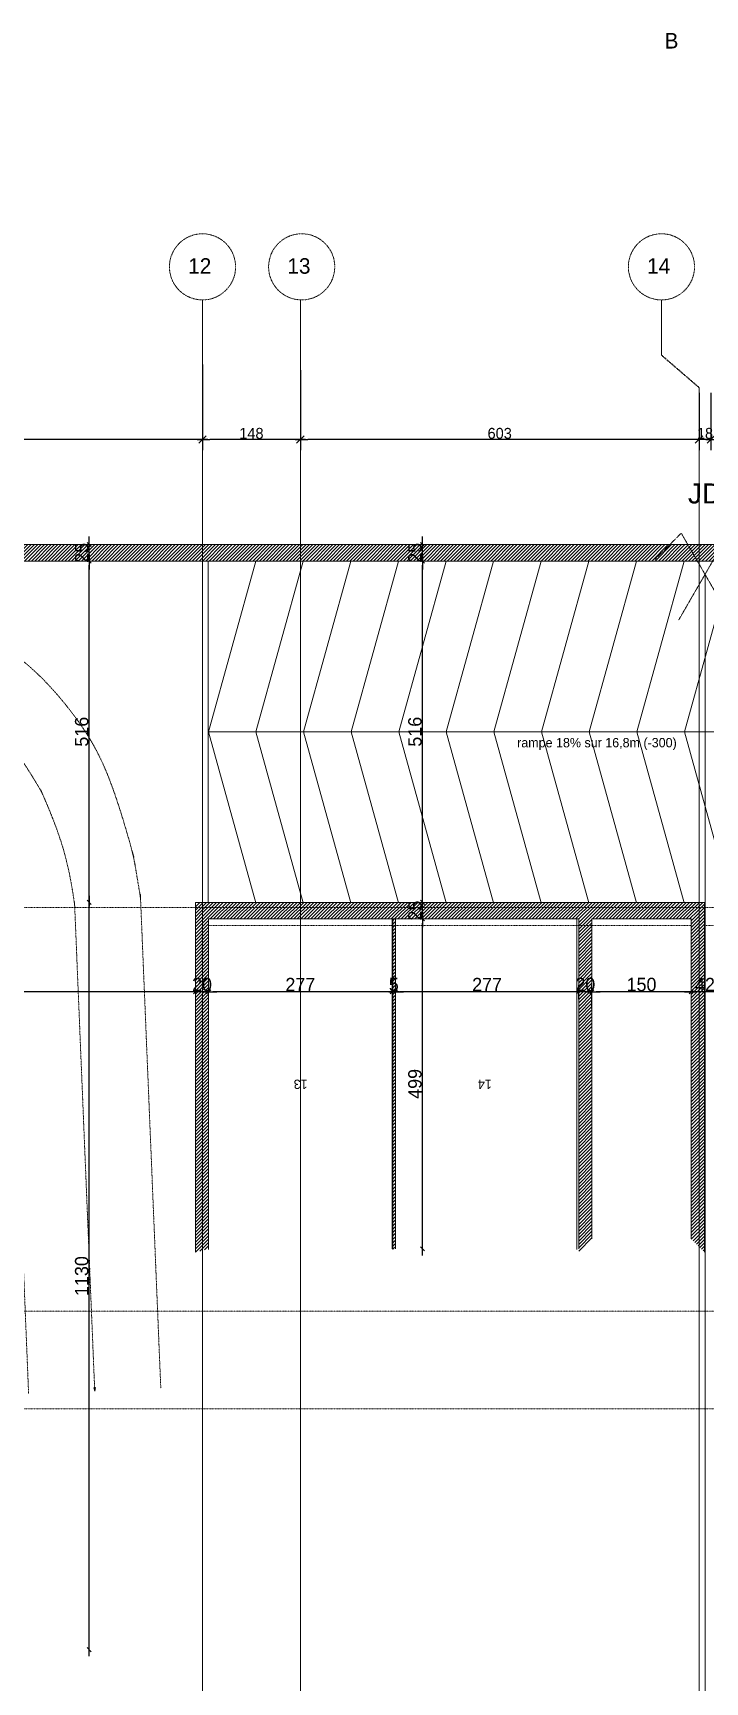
# Model space of a CAD drawing. Header units: millimetres. Extents: x -26249 to 60250, y -21218 to 23336.
# Drawn here: x 16386 to 17403, y -14969 to -12475 of the extents above; entities that cross this region are included whole.
import ezdxf

# ---------------------------------------------------------------- set-up
doc = ezdxf.new("R2010")
doc.units = ezdxf.units.MM
for name, pattern in [('Style de ligne -1', [0.41664, 0.20828, -0.20836]), ('Style de ligne -11', [0.347222, 0.20828, -0.138942]), ('Style de ligne -6', [1.04164, 0.625, -0.20828, 0.06943, -0.13893]), ('VW-01', [0.41656, 0.20828, -0.20828])]:
    doc.linetypes.add(name, pattern=pattern)
for name, color, linetype, lineweight in [('B GÈnÈral_Hatch', 7, 'Continuous', 5), ('B Général', 7, 'Continuous', 5), ('C ANNOTATIONS-cotation', 7, 'Continuous', 5), ('C ANNOTATIONS-texte', 7, 'Continuous', 5)]:
    doc.layers.add(name, color=color, linetype=linetype, lineweight=lineweight)
doc.layers.add('C ANNOTATIONS-axes horizontaux', color=1, linetype='Style de ligne -1', lineweight=13, true_color=0xff0000)
doc.styles.add('Arial', font='arial.ttf')
doc.styles.add('Eurostile', font='')
doc.styles.get('Eurostile').set_extended_font_data('Eurostile')
doc.dimstyles.new('100é', dxfattribs={"dimtxt": 20.229601, "dimasz": 6.232178, "dimexe": 10, "dimexo": 25, "dimgap": 1, "dimtad": 1, "dimdec": 1, "dimtxsty": 'Arial', "dimblk": 'VW_SLASH', "dimblk1": 'VW_SLASH', "dimblk2": 'VW_SLASH', "dimcen": 0, "dimdle": 10, "dimazin": 0, "dimtfac": 1, "dimtdec": 1, "dimtix": 1, "dimtmove": 0, "dimatfit": 0, "dimldrblk": 'VW_FILLEDARROW', "dimfxl": 25, "dimfxlon": 1, "dimfrac": 2, "dimtolj": 1, "dimarcsym": 0})
doc.dimstyles.new('Arch', dxfattribs={"dimtxt": 20.229601, "dimasz": 11.224121, "dimexe": 15.875, "dimexo": 7.9375, "dimgap": 7.9375, "dimtad": 1, "dimdec": 1, "dimtxsty": 'Arial', "dimblk": 'VW_SLASH-1', "dimblk1": 'VW_SLASH-1', "dimblk2": 'VW_SLASH-1', "dimcen": 0, "dimdle": 7.9375, "dimazin": 0, "dimtfac": 1, "dimtdec": 1, "dimtix": 1, "dimtmove": 0, "dimatfit": 0, "dimldrblk": 'VW_FILLEDARROW-1', "dimfxl": 1, "dimfrac": 2, "dimtolj": 1, "dimarcsym": 0})
pattern_1 = [(45, (7591.0607, -18699.019), (2.4253472, -2.6458333), [])]

# ---------------------------------------------------------------- blocks, each defined once
blk = doc.blocks.new('Parking Spaces (2D)')
at = {"layer": 'B Général', "color": 7, "linetype": 'Continuous', "lineweight": 5}
for p, q in [((0, 0), (0, 500)), ((278.5, 0), (278.5, 500)), ((557, 0), (557, 500)), ((0, 0), (557, 0))]:
    blk.add_line(p, q, dxfattribs=at)
at = {"layer": 'B Général', "color": 7, "extrusion": (0, 0, -1), "char_height": 14.118, "attachment_point": 5, "text_direction": (-1, 0, 0), "line_spacing_factor": 0.894142, "style": 'Eurostile'}
for s, insert in [('13', (139.25, 250)), ('14', (417.75, 250))]:
    blk.add_mtext(s, dxfattribs=dict(at, insert=insert))
blk = doc.blocks.new('Groupe-18-1')
at = {"layer": 'B Général', "color": 7, "linetype": 'Continuous', "lineweight": 5}
for p, q in [((9060.2, 4909.4), (9060.2, 5424.9)), ((10730.5, 4909.4), (10750.3, 5426.3))]:
    blk.add_line(p, q, dxfattribs=at)
at = {"layer": 'B Général', "color": 7, "linetype": 'Continuous', "lineweight": 5, "flags": 128}
for points in [[(9132, 5425.4), (9060.3, 5167.2), (9132, 4908.9)], [(9203.8, 5425.4), (9132.2, 5167.2), (9203.8, 4908.9)], [(9275.8, 5425.4), (9204.2, 5167.2), (9275.8, 4908.9)], [(9347.8, 5425.4), (9276.2, 5167.2), (9347.8, 4908.9)], [(9419.8, 5425.4), (9348.2, 5167.2), (9419.8, 4908.9)], [(9491.8, 5425.4), (9420.2, 5167.2), (9491.8, 4908.9)], [(9563.8, 5425.4), (9492.2, 5167.2), (9563.8, 4908.9)], [(9635.8, 5425.4), (9564.2, 5167.2), (9635.8, 4908.9)], [(9707.8, 5425.4), (9636.2, 5167.2), (9707.8, 4908.9)], [(9779.8, 5425.4), (9708.2, 5167.2), (9779.8, 4908.9)], [(9851.8, 5425.4), (9780.2, 5167.2), (9851.8, 4908.9)], [(9923.8, 5425.4), (9852.2, 5167.2), (9923.8, 4908.9)], [(9995.8, 5425.4), (9924.2, 5167.2), (9995.8, 4908.9)], [(10067.8, 5425.4), (9996.2, 5167.2), (10067.8, 4908.9)], [(10139.8, 5425.4), (10068.2, 5167.2), (10139.8, 4908.9)], [(10211.8, 5425.4), (10140.2, 5167.2), (10211.8, 4908.9)], [(10283.8, 5425.4), (10212.1, 5167.2), (10283.8, 4908.9)], [(10355.8, 5425.4), (10284.1, 5167.2), (10355.8, 4908.9)], [(10427.8, 5425.4), (10356.1, 5167.2), (10427.8, 4908.9)], [(10499.8, 5425.4), (10428.1, 5167.2), (10499.8, 4908.9)], [(10571.8, 5425.4), (10500.1, 5167.2), (10571.8, 4908.9)], [(10643.8, 5425.4), (10572.1, 5167.2), (10643.8, 4908.9)], [(10715.8, 5425.4), (10644.1, 5167.2), (10715.8, 4908.9)]]:
    blk.add_lwpolyline(points, dxfattribs=at)
blk = doc.blocks.new('Groupe-27-1')
at = {"layer": 'B GÈnÈral_Hatch', "linetype": 'Continuous', "lineweight": 0}
blk.add_hatch(color=7, dxfattribs=at).paths.add_polyline_path([(8889.6, 4175.6), (8888.5, 4170.5), (8886.9, 4175.5)])
at = {"layer": 'B Général', "color": 7, "lineweight": 5, "flags": 128}
blk.add_lwpolyline([(8889.6, 4175.6), (8888.5, 4170.5), (8886.9, 4175.5)], close=True, dxfattribs=at)
at = {"layer": 'B Général', "color": 7, "linetype": 'VW-01', "lineweight": 5}
for points, knots in [([(8274.7, 5386.3), (8356.5, 5389.9), (8438.4, 5393.4), (8444.5, 5393), (8450.7, 5392.5), (8894.8, 5356.7), (8956.4, 4924.5), (8957.1, 4919.5), (8957.8, 4914.6), (8973.1, 4544.6), (8988.4, 4174.6)], [0, 0, 0, 1, 1, 2, 2, 3, 3, 4, 4, 5, 5, 5]), ([(8279, 5286.4), (8357.8, 5289.9), (8436.5, 5293.3), (8439.6, 5293), (8442.7, 5292.8), (8807.1, 5263.4), (8857.4, 4910.4), (8857.7, 4907.9), (8858.1, 4905.4), (8873.3, 4538), (8888.5, 4170.5)], [0, 0, 0, 1, 1, 2, 2, 3, 3, 4, 4, 5, 5, 5]), ([(8283.3, 5186.5), (8359, 5189.8), (8434.7, 5193.1), (8719.4, 5170.2), (8758.4, 4896.3), (8773.5, 4531.3), (8788.5, 4166.4)], [0, 0, 0, 1, 1, 2, 2, 3, 3, 3])]:
    blk.add_open_spline(points, degree=2, knots=knots, dxfattribs=at)
blk = doc.blocks.new('VW_SLASH')
at = {"color": 0, "linetype": 'ByBlock', "lineweight": -2}
blk.add_line((1.6, 0), (-1, 0), dxfattribs=at)
at = {"color": 0, "linetype": 'Continuous', "lineweight": 20, "flags": 128}
blk.add_lwpolyline([(0.5, 0.5), (-0.5, -0.5)], dxfattribs=at)
blk = doc.blocks.new('*D838')
at = {"layer": 'C ANNOTATIONS-cotation', "color": 0, "linetype": 'Continuous', "lineweight": -2, "transparency": 16777216}
for p, q in [((16471.1, -13242.4), (16471.1, -13236.2)), ((16471.1, -13273.6), (16471.1, -13248.6)), ((16471.1, -13279.9), (16471.1, -13286.1))]:
    blk.add_line(p, q, dxfattribs=at)
at = {"layer": 'Defpoints', "color": 0, "linetype": 'Continuous', "transparency": 16777216}
for p in [(16471.1, -13248.6), (16569.1, -13248.6), (16569.1, -13273.6)]:
    blk.add_point(p, dxfattribs=at)
at = {"layer": 'C ANNOTATIONS-cotation', "color": 0, "linetype": 'Continuous', "lineweight": -2, "transparency": 16777216, "xscale": 6.232177734375, "yscale": 6.232177734375, "zscale": 6.232177734375}
for p, rotation in [((16471.1, -13248.6), 270), ((16471.1, -13273.6), 90)]:
    blk.add_blockref('VW_SLASH', p, dxfattribs=dict(at, rotation=rotation))
at = {"layer": 'C ANNOTATIONS-cotation', "color": 0, "linetype": 'Continuous', "lineweight": 5, "transparency": 16777216, "insert": (16459.9, -13261.1), "char_height": 20.23, "attachment_point": 5, "rotation": 90, "style": 'Eurostile'}
blk.add_mtext('\\A1;25', dxfattribs=at)
blk = doc.blocks.new('VW_FILLEDARROW')
at = {"linetype": 'Continuous', "lineweight": 0}
blk.add_hatch(color=0, dxfattribs=at).paths.add_polyline_path([(-1.6, 0.43), (0, 0), (-1.6, -0.43)])
at = {"color": 0, "linetype": 'Continuous', "lineweight": 5, "flags": 128}
blk.add_lwpolyline([(-1.6, 0.43), (0, 0), (-1.6, -0.43)], close=True, dxfattribs=at)
blk = doc.blocks.new('*D839')
at = {"layer": 'C ANNOTATIONS-cotation', "color": 0, "linetype": 'Continuous', "lineweight": -2, "transparency": 16777216}
blk.add_line((16471.1, -13783.4), (16471.1, -13279.9), dxfattribs=at)
at = {"layer": 'Defpoints', "color": 0, "linetype": 'Continuous', "transparency": 16777216}
for p in [(16471.1, -13273.6), (16569.1, -13273.6), (16631.8, -13789.6)]:
    blk.add_point(p, dxfattribs=at)
at = {"layer": 'C ANNOTATIONS-cotation', "color": 0, "linetype": 'Continuous', "lineweight": -2, "transparency": 16777216, "xscale": 6.232177734375, "yscale": 6.232177734375, "zscale": 6.232177734375}
for p, rotation in [((16471.1, -13273.6), 90), ((16471.1, -13789.6), 270)]:
    blk.add_blockref('VW_SLASH', p, dxfattribs=dict(at, rotation=rotation))
at = {"layer": 'C ANNOTATIONS-cotation', "color": 0, "linetype": 'Continuous', "lineweight": 5, "transparency": 16777216, "insert": (16459.9, -13531.6), "char_height": 20.23, "attachment_point": 5, "rotation": 90, "style": 'Eurostile'}
blk.add_mtext('\\A1;516', dxfattribs=at)
blk = doc.blocks.new('*D840')
at = {"layer": 'C ANNOTATIONS-cotation', "color": 0, "linetype": 'Continuous', "lineweight": -2, "transparency": 16777216}
blk.add_line((16471.1, -14913.5), (16471.1, -13795.9), dxfattribs=at)
at = {"layer": 'Defpoints', "color": 0, "linetype": 'Continuous', "transparency": 16777216}
for p in [(16471.1, -13789.6), (16631.8, -13789.6), (16572.6, -14919.7)]:
    blk.add_point(p, dxfattribs=at)
at = {"layer": 'C ANNOTATIONS-cotation', "color": 0, "linetype": 'Continuous', "lineweight": -2, "transparency": 16777216, "xscale": 6.232177734375, "yscale": 6.232177734375, "zscale": 6.232177734375}
for p, rotation in [((16471.1, -13789.6), 90), ((16471.1, -14919.7), 270)]:
    blk.add_blockref('VW_SLASH', p, dxfattribs=dict(at, rotation=rotation))
at = {"layer": 'C ANNOTATIONS-cotation', "color": 0, "linetype": 'Continuous', "lineweight": 5, "transparency": 16777216, "insert": (16459.9, -14354.7), "char_height": 20.23, "attachment_point": 5, "rotation": 90, "style": 'Eurostile'}
blk.add_mtext('\\A1;1130', dxfattribs=at)
blk = doc.blocks.new('*D849')
at = {"layer": 'C ANNOTATIONS-cotation', "color": 0, "linetype": 'Continuous', "lineweight": -2, "transparency": 16777216}
for p, q in [((16975.1, -13242.4), (16975.1, -13236.2)), ((16975.1, -13273.6), (16975.1, -13248.6)), ((16975.1, -13279.9), (16975.1, -13286.1))]:
    blk.add_line(p, q, dxfattribs=at)
at = {"layer": 'Defpoints', "color": 0, "linetype": 'Continuous', "transparency": 16777216}
for p in [(16975.1, -13248.6), (17126.1, -13248.6), (17126.1, -13273.6)]:
    blk.add_point(p, dxfattribs=at)
at = {"layer": 'C ANNOTATIONS-cotation', "color": 0, "linetype": 'Continuous', "lineweight": -2, "transparency": 16777216, "xscale": 6.232177734375, "yscale": 6.232177734375, "zscale": 6.232177734375}
for p, rotation in [((16975.1, -13248.6), 270), ((16975.1, -13273.6), 90)]:
    blk.add_blockref('VW_SLASH', p, dxfattribs=dict(at, rotation=rotation))
at = {"layer": 'C ANNOTATIONS-cotation', "color": 0, "linetype": 'Continuous', "lineweight": 5, "transparency": 16777216, "insert": (16963.9, -13261.1), "char_height": 20.23, "attachment_point": 5, "rotation": 90, "style": 'Eurostile'}
blk.add_mtext('\\A1;25', dxfattribs=at)
blk = doc.blocks.new('*D850')
at = {"layer": 'C ANNOTATIONS-cotation', "color": 0, "linetype": 'Continuous', "lineweight": -2, "transparency": 16777216}
blk.add_line((16975.1, -13783.4), (16975.1, -13279.9), dxfattribs=at)
at = {"layer": 'Defpoints', "color": 0, "linetype": 'Continuous', "transparency": 16777216}
for p in [(16975.1, -13273.6), (17126.1, -13273.6), (17054.2, -13789.6)]:
    blk.add_point(p, dxfattribs=at)
at = {"layer": 'C ANNOTATIONS-cotation', "color": 0, "linetype": 'Continuous', "lineweight": -2, "transparency": 16777216, "xscale": 6.232177734375, "yscale": 6.232177734375, "zscale": 6.232177734375}
for p, rotation in [((16975.1, -13273.6), 90), ((16975.1, -13789.6), 270)]:
    blk.add_blockref('VW_SLASH', p, dxfattribs=dict(at, rotation=rotation))
at = {"layer": 'C ANNOTATIONS-cotation', "color": 0, "linetype": 'Continuous', "lineweight": 5, "transparency": 16777216, "insert": (16963.9, -13531.6), "char_height": 20.23, "attachment_point": 5, "rotation": 90, "style": 'Eurostile'}
blk.add_mtext('\\A1;516', dxfattribs=at)
blk = doc.blocks.new('*D851')
at = {"layer": 'C ANNOTATIONS-cotation', "color": 0, "linetype": 'Continuous', "lineweight": -2, "transparency": 16777216}
for p, q in [((16975.1, -13783.4), (16975.1, -13777.2)), ((16975.1, -13814.6), (16975.1, -13789.6)), ((16975.1, -13820.9), (16975.1, -13827.1))]:
    blk.add_line(p, q, dxfattribs=at)
at = {"layer": 'Defpoints', "color": 0, "linetype": 'Continuous', "transparency": 16777216}
for p in [(16975.1, -13789.6), (17054.2, -13789.6), (17045.5, -13814.6)]:
    blk.add_point(p, dxfattribs=at)
at = {"layer": 'C ANNOTATIONS-cotation', "color": 0, "linetype": 'Continuous', "lineweight": -2, "transparency": 16777216, "xscale": 6.232177734375, "yscale": 6.232177734375, "zscale": 6.232177734375}
for p, rotation in [((16975.1, -13789.6), 270), ((16975.1, -13814.6), 90)]:
    blk.add_blockref('VW_SLASH', p, dxfattribs=dict(at, rotation=rotation))
at = {"layer": 'C ANNOTATIONS-cotation', "color": 0, "linetype": 'Continuous', "lineweight": 5, "transparency": 16777216, "insert": (16963.9, -13802.1), "char_height": 20.23, "attachment_point": 5, "rotation": 90, "style": 'Eurostile'}
blk.add_mtext('\\A1;25', dxfattribs=at)
blk = doc.blocks.new('*D852')
at = {"layer": 'C ANNOTATIONS-cotation', "color": 0, "linetype": 'Continuous', "lineweight": -2, "transparency": 16777216}
blk.add_line((16975.1, -14307.4), (16975.1, -13820.9), dxfattribs=at)
at = {"layer": 'Defpoints', "color": 0, "linetype": 'Continuous', "transparency": 16777216}
for p in [(16975.1, -13814.6), (17045.5, -13814.6), (17036.6, -14313.6)]:
    blk.add_point(p, dxfattribs=at)
at = {"layer": 'C ANNOTATIONS-cotation', "color": 0, "linetype": 'Continuous', "lineweight": -2, "transparency": 16777216, "xscale": 6.232177734375, "yscale": 6.232177734375, "zscale": 6.232177734375}
for p, rotation in [((16975.1, -13814.6), 90), ((16975.1, -14313.6), 270)]:
    blk.add_blockref('VW_SLASH', p, dxfattribs=dict(at, rotation=rotation))
at = {"layer": 'C ANNOTATIONS-cotation', "color": 0, "linetype": 'Continuous', "lineweight": 5, "transparency": 16777216, "insert": (16963.9, -14064.1), "char_height": 20.23, "attachment_point": 5, "rotation": 90, "style": 'Eurostile'}
blk.add_mtext('\\A1;499', dxfattribs=at)
blk = doc.blocks.new('*D869')
at = {"layer": 'C ANNOTATIONS-cotation', "color": 0, "linetype": 'Continuous', "lineweight": -2, "transparency": 16777216}
blk.add_line((16625.5, -13925), (16043.8, -13925), dxfattribs=at)
at = {"layer": 'Defpoints', "color": 0, "linetype": 'Continuous', "transparency": 16777216}
for p in [(16037.5, -13843), (16631.8, -13843), (16037.5, -13925)]:
    blk.add_point(p, dxfattribs=at)
at = {"layer": 'C ANNOTATIONS-cotation', "color": 0, "linetype": 'Continuous', "lineweight": -2, "transparency": 16777216, "xscale": 6.232177734375, "yscale": 6.232177734375, "zscale": 6.232177734375, "rotation": 180}
blk.add_blockref('VW_SLASH', (16037.5, -13925), dxfattribs=at)
at = {"layer": 'C ANNOTATIONS-cotation', "color": 0, "linetype": 'Continuous', "lineweight": -2, "transparency": 16777216, "xscale": 6.232177734375, "yscale": 6.232177734375, "zscale": 6.232177734375}
blk.add_blockref('VW_SLASH', (16631.8, -13925), dxfattribs=at)
at = {"layer": 'C ANNOTATIONS-cotation', "color": 0, "linetype": 'Continuous', "lineweight": 5, "transparency": 16777216, "insert": (16334.6, -13913.9), "char_height": 20.23, "attachment_point": 5, "style": 'Eurostile'}
blk.add_mtext('\\A1;594', dxfattribs=at)
blk = doc.blocks.new('*D870')
at = {"layer": 'C ANNOTATIONS-cotation', "color": 0, "linetype": 'Continuous', "lineweight": -2, "transparency": 16777216}
for p, q in [((16625.5, -13925), (16619.3, -13925)), ((16651.8, -13925), (16631.8, -13925)), ((16658, -13925), (16664.2, -13925))]:
    blk.add_line(p, q, dxfattribs=at)
at = {"layer": 'Defpoints', "color": 0, "linetype": 'Continuous', "transparency": 16777216}
for p in [(16631.8, -13843), (16651.8, -13843), (16631.8, -13925)]:
    blk.add_point(p, dxfattribs=at)
at = {"layer": 'C ANNOTATIONS-cotation', "color": 0, "linetype": 'Continuous', "lineweight": -2, "transparency": 16777216, "xscale": 6.232177734375, "yscale": 6.232177734375, "zscale": 6.232177734375}
blk.add_blockref('VW_SLASH', (16631.8, -13925), dxfattribs=at)
at = {"layer": 'C ANNOTATIONS-cotation', "color": 0, "linetype": 'Continuous', "lineweight": -2, "transparency": 16777216, "xscale": 6.232177734375, "yscale": 6.232177734375, "zscale": 6.232177734375, "rotation": 180}
blk.add_blockref('VW_SLASH', (16651.8, -13925), dxfattribs=at)
at = {"layer": 'C ANNOTATIONS-cotation', "color": 0, "linetype": 'Continuous', "lineweight": 5, "transparency": 16777216, "insert": (16641.8, -13913.9), "char_height": 20.23, "attachment_point": 5, "style": 'Eurostile'}
blk.add_mtext('\\A1;20', dxfattribs=at)
blk = doc.blocks.new('*D871')
at = {"layer": 'C ANNOTATIONS-cotation', "color": 0, "linetype": 'Continuous', "lineweight": -2, "transparency": 16777216}
blk.add_line((16923, -13925), (16658, -13925), dxfattribs=at)
at = {"layer": 'Defpoints', "color": 0, "linetype": 'Continuous', "transparency": 16777216}
for p in [(16929.3, -13821.9), (16651.8, -13843), (16651.8, -13925)]:
    blk.add_point(p, dxfattribs=at)
at = {"layer": 'C ANNOTATIONS-cotation', "color": 0, "linetype": 'Continuous', "lineweight": -2, "transparency": 16777216, "xscale": 6.232177734375, "yscale": 6.232177734375, "zscale": 6.232177734375, "rotation": 180}
blk.add_blockref('VW_SLASH', (16651.8, -13925), dxfattribs=at)
at = {"layer": 'C ANNOTATIONS-cotation', "color": 0, "linetype": 'Continuous', "lineweight": -2, "transparency": 16777216, "xscale": 6.232177734375, "yscale": 6.232177734375, "zscale": 6.232177734375}
blk.add_blockref('VW_SLASH', (16929.3, -13925), dxfattribs=at)
at = {"layer": 'C ANNOTATIONS-cotation', "color": 0, "linetype": 'Continuous', "lineweight": 5, "transparency": 16777216, "insert": (16790.5, -13913.9), "char_height": 20.23, "attachment_point": 5, "style": 'Eurostile'}
blk.add_mtext('\\A1;277', dxfattribs=at)
blk = doc.blocks.new('*D872')
at = {"layer": 'C ANNOTATIONS-cotation', "color": 0, "linetype": 'Continuous', "lineweight": -2, "transparency": 16777216}
for p, q in [((16923, -13925), (16916.8, -13925)), ((16934.3, -13925), (16929.3, -13925)), ((16940.5, -13925), (16946.7, -13925))]:
    blk.add_line(p, q, dxfattribs=at)
at = {"layer": 'Defpoints', "color": 0, "linetype": 'Continuous', "transparency": 16777216}
for p in [(16929.3, -13821.9), (16934.3, -13819.6), (16929.3, -13925)]:
    blk.add_point(p, dxfattribs=at)
at = {"layer": 'C ANNOTATIONS-cotation', "color": 0, "linetype": 'Continuous', "lineweight": -2, "transparency": 16777216, "xscale": 6.232177734375, "yscale": 6.232177734375, "zscale": 6.232177734375}
blk.add_blockref('VW_SLASH', (16929.3, -13925), dxfattribs=at)
at = {"layer": 'C ANNOTATIONS-cotation', "color": 0, "linetype": 'Continuous', "lineweight": -2, "transparency": 16777216, "xscale": 6.232177734375, "yscale": 6.232177734375, "zscale": 6.232177734375, "rotation": 180}
blk.add_blockref('VW_SLASH', (16934.3, -13925), dxfattribs=at)
at = {"layer": 'C ANNOTATIONS-cotation', "color": 0, "linetype": 'Continuous', "lineweight": 5, "transparency": 16777216, "insert": (16931.8, -13913.9), "char_height": 20.23, "attachment_point": 5, "style": 'Eurostile'}
blk.add_mtext('\\A1;5', dxfattribs=at)
blk = doc.blocks.new('*D873')
at = {"layer": 'C ANNOTATIONS-cotation', "color": 0, "linetype": 'Continuous', "lineweight": -2, "transparency": 16777216}
for p, q in [((17205.3, -13925), (16940.5, -13925)), ((17211.5, -13936), (17211.5, -13915))]:
    blk.add_line(p, q, dxfattribs=at)
at = {"layer": 'Defpoints', "color": 0, "linetype": 'Continuous', "transparency": 16777216}
for p in [(16934.3, -13819.6), (16934.3, -13925), (17211.5, -13961)]:
    blk.add_point(p, dxfattribs=at)
at = {"layer": 'C ANNOTATIONS-cotation', "color": 0, "linetype": 'Continuous', "lineweight": -2, "transparency": 16777216, "xscale": 6.232177734375, "yscale": 6.232177734375, "zscale": 6.232177734375, "rotation": 180}
blk.add_blockref('VW_SLASH', (16934.3, -13925), dxfattribs=at)
at = {"layer": 'C ANNOTATIONS-cotation', "color": 0, "linetype": 'Continuous', "lineweight": -2, "transparency": 16777216, "xscale": 6.232177734375, "yscale": 6.232177734375, "zscale": 6.232177734375}
blk.add_blockref('VW_SLASH', (17211.5, -13925), dxfattribs=at)
at = {"layer": 'C ANNOTATIONS-cotation', "color": 0, "linetype": 'Continuous', "lineweight": 5, "transparency": 16777216, "insert": (17072.9, -13913.9), "char_height": 20.23, "attachment_point": 5, "style": 'Eurostile'}
blk.add_mtext('\\A1;277', dxfattribs=at)
blk = doc.blocks.new('*D874')
at = {"layer": 'C ANNOTATIONS-cotation', "color": 0, "linetype": 'Continuous', "lineweight": -2, "transparency": 16777216}
for p, q in [((17205.3, -13925), (17199.1, -13925)), ((17211.5, -13936), (17211.5, -13915)), ((17231.5, -13925), (17211.5, -13925)), ((17231.5, -13950), (17231.5, -13915)), ((17237.8, -13925), (17244, -13925))]:
    blk.add_line(p, q, dxfattribs=at)
at = {"layer": 'Defpoints', "color": 0, "linetype": 'Continuous', "transparency": 16777216}
for p in [(17211.5, -13925), (17211.5, -13961), (17231.5, -14004)]:
    blk.add_point(p, dxfattribs=at)
at = {"layer": 'C ANNOTATIONS-cotation', "color": 0, "linetype": 'Continuous', "lineweight": -2, "transparency": 16777216, "xscale": 6.232177734375, "yscale": 6.232177734375, "zscale": 6.232177734375}
blk.add_blockref('VW_SLASH', (17211.5, -13925), dxfattribs=at)
at = {"layer": 'C ANNOTATIONS-cotation', "color": 0, "linetype": 'Continuous', "lineweight": -2, "transparency": 16777216, "xscale": 6.232177734375, "yscale": 6.232177734375, "zscale": 6.232177734375, "rotation": 180}
blk.add_blockref('VW_SLASH', (17231.5, -13925), dxfattribs=at)
at = {"layer": 'C ANNOTATIONS-cotation', "color": 0, "linetype": 'Continuous', "lineweight": 5, "transparency": 16777216, "insert": (17221.5, -13913.9), "char_height": 20.23, "attachment_point": 5, "style": 'Eurostile'}
blk.add_mtext('\\A1;20', dxfattribs=at)
blk = doc.blocks.new('*D875')
at = {"layer": 'C ANNOTATIONS-cotation', "color": 0, "linetype": 'Continuous', "lineweight": -2, "transparency": 16777216}
for p, q in [((17231.5, -13950), (17231.5, -13915)), ((17375.3, -13925), (17237.8, -13925))]:
    blk.add_line(p, q, dxfattribs=at)
at = {"layer": 'Defpoints', "color": 0, "linetype": 'Continuous', "transparency": 16777216}
for p in [(17381.5, -13814.6), (17231.5, -13925), (17231.5, -14004)]:
    blk.add_point(p, dxfattribs=at)
at = {"layer": 'C ANNOTATIONS-cotation', "color": 0, "linetype": 'Continuous', "lineweight": -2, "transparency": 16777216, "xscale": 6.232177734375, "yscale": 6.232177734375, "zscale": 6.232177734375, "rotation": 180}
blk.add_blockref('VW_SLASH', (17231.5, -13925), dxfattribs=at)
at = {"layer": 'C ANNOTATIONS-cotation', "color": 0, "linetype": 'Continuous', "lineweight": -2, "transparency": 16777216, "xscale": 6.232177734375, "yscale": 6.232177734375, "zscale": 6.232177734375}
blk.add_blockref('VW_SLASH', (17381.5, -13925), dxfattribs=at)
at = {"layer": 'C ANNOTATIONS-cotation', "color": 0, "linetype": 'Continuous', "lineweight": 5, "transparency": 16777216, "insert": (17306.5, -13913.9), "char_height": 20.23, "attachment_point": 5, "style": 'Eurostile'}
blk.add_mtext('\\A1;150', dxfattribs=at)
blk = doc.blocks.new('*D876')
at = {"layer": 'C ANNOTATIONS-cotation', "color": 0, "linetype": 'Continuous', "lineweight": -2, "transparency": 16777216}
blk.add_line((17417.3, -13925), (17387.8, -13925), dxfattribs=at)
at = {"layer": 'Defpoints', "color": 0, "linetype": 'Continuous', "transparency": 16777216}
for p in [(17381.5, -13814.6), (17423.5, -13817), (17381.5, -13925)]:
    blk.add_point(p, dxfattribs=at)
at = {"layer": 'C ANNOTATIONS-cotation', "color": 0, "linetype": 'Continuous', "lineweight": -2, "transparency": 16777216, "xscale": 6.232177734375, "yscale": 6.232177734375, "zscale": 6.232177734375, "rotation": 180}
blk.add_blockref('VW_SLASH', (17381.5, -13925), dxfattribs=at)
at = {"layer": 'C ANNOTATIONS-cotation', "color": 0, "linetype": 'Continuous', "lineweight": -2, "transparency": 16777216, "xscale": 6.232177734375, "yscale": 6.232177734375, "zscale": 6.232177734375}
blk.add_blockref('VW_SLASH', (17423.5, -13925), dxfattribs=at)
at = {"layer": 'C ANNOTATIONS-cotation', "color": 0, "linetype": 'Continuous', "lineweight": 5, "transparency": 16777216, "insert": (17402.5, -13913.9), "char_height": 20.23, "attachment_point": 5, "style": 'Eurostile'}
blk.add_mtext('\\A1;42', dxfattribs=at)
blk = doc.blocks.new('Groupe-64-1')
at = {"layer": 'B Général', "color": 1, "linetype": 'Style de ligne -11', "lineweight": 5}
blk.add_line((2145.7, -1173.9), (2145.7, 946.1), dxfattribs=at)
at = {"layer": 'B Général', "color": 1, "linetype": 'Style de ligne -11', "lineweight": 5, "flags": 128}
for points in [[(2185.7, 876.8), (2109.7, 1008.4), (2069.7, 968.4)], [(2105.7, 876.8), (2181.7, 1008.4), (2221.7, 968.4)]]:
    blk.add_lwpolyline(points, dxfattribs=at)
at = {"layer": 'B Général', "color": 1, "insert": (2119.8, 1083.6), "char_height": 30.34, "attachment_point": 1, "line_spacing_factor": 0.958078, "style": 'Arial'}
blk.add_mtext('JD', dxfattribs=at)
blk = doc.blocks.new('VW_SLASH-1')
at = {"color": 0, "linetype": 'ByBlock', "lineweight": -2}
blk.add_line((0.71, 0), (-1, 0), dxfattribs=at)
at = {"color": 0, "linetype": 'Continuous', "lineweight": 20, "flags": 128}
blk.add_lwpolyline([(0.5, 0.5), (-0.5, -0.5)], dxfattribs=at)
blk = doc.blocks.new('*D892')
at = {"layer": 'C ANNOTATIONS-cotation', "color": 0, "linetype": 'Continuous', "lineweight": -2, "transparency": 16777216}
for p, q in [((16027.5, -12961.9), (16027.5, -13105.6)), ((16642.5, -12976.1), (16642.5, -13105.6)), ((16631.3, -13089.7), (16038.8, -13089.7))]:
    blk.add_line(p, q, dxfattribs=at)
at = {"layer": 'Defpoints', "color": 0, "linetype": 'Continuous', "transparency": 16777216}
for p in [(16027.5, -12954), (16642.5, -12968.1), (16027.5, -13089.7)]:
    blk.add_point(p, dxfattribs=at)
at = {"layer": 'C ANNOTATIONS-cotation', "color": 0, "linetype": 'Continuous', "lineweight": -2, "transparency": 16777216, "xscale": 11.22412109375, "yscale": 11.22412109375, "zscale": 11.22412109375, "rotation": 180}
blk.add_blockref('VW_SLASH-1', (16027.5, -13089.7), dxfattribs=at)
at = {"layer": 'C ANNOTATIONS-cotation', "color": 0, "linetype": 'Continuous', "lineweight": -2, "transparency": 16777216, "xscale": 11.22412109375, "yscale": 11.22412109375, "zscale": 11.22412109375}
blk.add_blockref('VW_SLASH-1', (16642.5, -13089.7), dxfattribs=at)
at = {"layer": 'C ANNOTATIONS-cotation', "color": 0, "linetype": 'Continuous', "lineweight": 5, "transparency": 16777216, "insert": (16335, -13080.5), "char_height": 16.45, "attachment_point": 5, "style": 'Eurostile'}
blk.add_mtext('\\A1;615', dxfattribs=at)
blk = doc.blocks.new('VW_FILLEDARROW-1')
at = {"linetype": 'Continuous', "lineweight": 0}
blk.add_hatch(color=0, dxfattribs=at).paths.add_polyline_path([(-1.41, 0.38), (0, 0), (-1.41, -0.38)])
at = {"color": 0, "linetype": 'Continuous', "lineweight": 5, "flags": 128}
blk.add_lwpolyline([(-1.41, 0.38), (0, 0), (-1.41, -0.38)], close=True, dxfattribs=at)
blk = doc.blocks.new('*D893')
at = {"layer": 'C ANNOTATIONS-cotation', "color": 0, "linetype": 'Continuous', "lineweight": -2, "transparency": 16777216}
for p, q in [((16642.5, -12976.1), (16642.5, -13105.6)), ((16790.5, -12984.8), (16790.5, -13105.6)), ((16779.3, -13089.7), (16653.8, -13089.7))]:
    blk.add_line(p, q, dxfattribs=at)
at = {"layer": 'Defpoints', "color": 0, "linetype": 'Continuous', "transparency": 16777216}
for p in [(16642.5, -12968.1), (16790.5, -12976.9), (16642.5, -13089.7)]:
    blk.add_point(p, dxfattribs=at)
at = {"layer": 'C ANNOTATIONS-cotation', "color": 0, "linetype": 'Continuous', "lineweight": -2, "transparency": 16777216, "xscale": 11.22412109375, "yscale": 11.22412109375, "zscale": 11.22412109375, "rotation": 180}
blk.add_blockref('VW_SLASH-1', (16642.5, -13089.7), dxfattribs=at)
at = {"layer": 'C ANNOTATIONS-cotation', "color": 0, "linetype": 'Continuous', "lineweight": -2, "transparency": 16777216, "xscale": 11.22412109375, "yscale": 11.22412109375, "zscale": 11.22412109375}
blk.add_blockref('VW_SLASH-1', (16790.5, -13089.7), dxfattribs=at)
at = {"layer": 'C ANNOTATIONS-cotation', "color": 0, "linetype": 'Continuous', "lineweight": 5, "transparency": 16777216, "insert": (16716.5, -13080.5), "char_height": 16.45, "attachment_point": 5, "style": 'Eurostile'}
blk.add_mtext('\\A1;148', dxfattribs=at)
blk = doc.blocks.new('*D894')
at = {"layer": 'C ANNOTATIONS-cotation', "color": 0, "linetype": 'Continuous', "lineweight": -2, "transparency": 16777216}
for p, q in [((16790.5, -12984.8), (16790.5, -13105.6)), ((17393.5, -13019.1), (17393.5, -13105.6)), ((17382.3, -13089.7), (16801.8, -13089.7))]:
    blk.add_line(p, q, dxfattribs=at)
at = {"layer": 'Defpoints', "color": 0, "linetype": 'Continuous', "transparency": 16777216}
for p in [(16790.5, -12976.9), (17393.5, -13011.1), (16790.5, -13089.7)]:
    blk.add_point(p, dxfattribs=at)
at = {"layer": 'C ANNOTATIONS-cotation', "color": 0, "linetype": 'Continuous', "lineweight": -2, "transparency": 16777216, "xscale": 11.22412109375, "yscale": 11.22412109375, "zscale": 11.22412109375, "rotation": 180}
blk.add_blockref('VW_SLASH-1', (16790.5, -13089.7), dxfattribs=at)
at = {"layer": 'C ANNOTATIONS-cotation', "color": 0, "linetype": 'Continuous', "lineweight": -2, "transparency": 16777216, "xscale": 11.22412109375, "yscale": 11.22412109375, "zscale": 11.22412109375}
blk.add_blockref('VW_SLASH-1', (17393.5, -13089.7), dxfattribs=at)
at = {"layer": 'C ANNOTATIONS-cotation', "color": 0, "linetype": 'Continuous', "lineweight": 5, "transparency": 16777216, "insert": (17092, -13080.5), "char_height": 16.45, "attachment_point": 5, "style": 'Eurostile'}
blk.add_mtext('\\A1;603', dxfattribs=at)
blk = doc.blocks.new('*D895')
at = {"layer": 'C ANNOTATIONS-cotation', "color": 0, "linetype": 'Continuous', "lineweight": -2, "transparency": 16777216}
for p, q in [((17393.5, -13019.1), (17393.5, -13105.6)), ((17411.5, -13019.1), (17411.5, -13105.6)), ((17382.3, -13089.7), (17371.1, -13089.7)), ((17411.5, -13089.7), (17393.5, -13089.7)), ((17422.8, -13089.7), (17434, -13089.7))]:
    blk.add_line(p, q, dxfattribs=at)
at = {"layer": 'Defpoints', "color": 0, "linetype": 'Continuous', "transparency": 16777216}
for p in [(17393.5, -13011.1), (17411.5, -13011.1), (17393.5, -13089.7)]:
    blk.add_point(p, dxfattribs=at)
at = {"layer": 'C ANNOTATIONS-cotation', "color": 0, "linetype": 'Continuous', "lineweight": -2, "transparency": 16777216, "xscale": 11.22412109375, "yscale": 11.22412109375, "zscale": 11.22412109375}
blk.add_blockref('VW_SLASH-1', (17393.5, -13089.7), dxfattribs=at)
at = {"layer": 'C ANNOTATIONS-cotation', "color": 0, "linetype": 'Continuous', "lineweight": -2, "transparency": 16777216, "xscale": 11.22412109375, "yscale": 11.22412109375, "zscale": 11.22412109375, "rotation": 180}
blk.add_blockref('VW_SLASH-1', (17411.5, -13089.7), dxfattribs=at)
at = {"layer": 'C ANNOTATIONS-cotation', "color": 0, "linetype": 'Continuous', "lineweight": 5, "transparency": 16777216, "insert": (17402.5, -13080.5), "char_height": 16.45, "attachment_point": 5, "style": 'Eurostile'}
blk.add_mtext('\\A1;18', dxfattribs=at)

msp = doc.modelspace()

# ---------------------------------------------------------------- hatches: boundary and pattern name
at = {"layer": 'B GÈnÈral_Hatch', "linetype": 'Continuous', "lineweight": 5}
h = msp.add_hatch(dxfattribs=at)
h.set_pattern_fill('50_BETON', style=0, pattern_type=2)
h.set_pattern_definition(pattern_1)
h.paths.add_polyline_path([(14317.546, -13248.63), (14317.546, -13273.63), (18369.061, -13273.63), (18369.061, -13248.63)])
h = msp.add_hatch(dxfattribs=at)
h.set_pattern_fill('50_BETON', style=0, pattern_type=2)
h.set_pattern_definition(pattern_1)
h.paths.add_polyline_path([(16651.755, -13814.63), (16631.755, -13789.63), (16631.755, -14318.63), (16651.755, -14313.63)])
h = msp.add_hatch(dxfattribs=at)
h.set_pattern_fill('50_BETON', style=0, pattern_type=2)
h.set_pattern_definition(pattern_1)
h.paths.add_polyline_path([(17381.545, -13814.63), (17401.545, -13789.63), (16631.755, -13789.63), (16651.755, -13814.63)])
h = msp.add_hatch(dxfattribs=at)
h.set_pattern_fill('50_BETON', style=0, pattern_type=2)
h.set_pattern_definition(pattern_1)
h.paths.add_polyline_path([(17401.545, -13789.63), (17381.545, -13814.63), (17381.545, -14298.63), (17401.545, -14318.63)])
h = msp.add_hatch(dxfattribs=at)
h.set_pattern_fill('50_BETON', style=0, pattern_type=2)
h.set_pattern_definition(pattern_1)
h.paths.add_polyline_path([(16934.255, -13814.63), (16929.255, -13814.63), (16929.255, -14313.63), (16934.255, -14313.63)])
h = msp.add_hatch(dxfattribs=at)
h.set_pattern_fill('50_BETON', style=0, pattern_type=2)
h.set_pattern_definition(pattern_1)
h.paths.add_polyline_path([(17231.545, -13814.63), (17211.545, -13814.63), (17211.545, -14318.63), (17231.545, -14298.63)])

# ---------------------------------------------------------------- linework, layer by layer
at = {"layer": 'B Général', "color": 1, "linetype": 'Style de ligne -6', "lineweight": 13, "true_color": 0xff0000}
for p, q in [((16642.545, -15413.63), (16642.545, -12878.63)), ((16790.545, -15413.63), (16790.545, -12878.63))]:
    msp.add_line(p, q, dxfattribs=at)
at = {"layer": 'B Général', "color": 7, "linetype": 'Continuous', "lineweight": 18}
for p, q in [((14317.546, -13248.63), (18369.061, -13248.63)), ((14317.546, -13273.63), (18369.061, -13273.63)), ((16631.755, -14318.63), (16631.755, -13789.63)), ((16631.755, -13789.63), (17401.545, -13789.63)), ((17401.545, -14318.63), (17401.545, -13789.63)), ((16651.755, -14313.63), (16651.755, -13814.63)), ((16651.755, -13814.63), (16929.255, -13814.63)), ((16929.255, -14313.63), (16929.255, -13814.63)), ((16934.255, -13814.63), (17211.545, -13814.63)), ((16934.255, -14313.63), (16934.255, -13814.63)), ((17211.545, -14313.63), (17211.545, -13814.63)), ((17231.545, -13814.63), (17381.545, -13814.63)), ((17231.545, -14298.63), (17231.545, -13814.63)), ((17381.545, -14298.63), (17381.545, -13814.63))]:
    msp.add_line(p, q, dxfattribs=at)
at = {"layer": 'B Général', "color": 7, "linetype": 'Continuous', "lineweight": 5}
for p, q in [((14317.546, -13248.63), (18369.061, -13248.63)), ((14317.546, -13273.63), (18369.061, -13273.63)), ((16631.755, -14318.63), (16631.755, -13789.63)), ((16631.755, -13789.63), (17401.545, -13789.63)), ((17401.545, -14318.63), (17401.545, -13789.63)), ((16651.755, -14313.63), (16651.755, -13814.63)), ((16651.755, -13814.63), (16929.255, -13814.63)), ((16929.255, -14313.63), (16929.255, -13814.63)), ((16934.255, -13814.63), (17211.545, -13814.63)), ((16934.255, -14313.63), (16934.255, -13814.63)), ((17211.545, -14313.63), (17211.545, -13814.63)), ((17231.545, -13814.63), (17381.545, -13814.63)), ((17231.545, -14298.63), (17231.545, -13814.63)), ((17381.545, -14298.63), (17381.545, -13814.63))]:
    msp.add_line(p, q, dxfattribs=at)
at = {"layer": 'B Général', "color": 140, "linetype": 'Continuous', "lineweight": 5, "true_color": 0x02abea}
msp.add_line((18331.416, -13531.63), (16651.617, -13531.63), dxfattribs=at)
at = {"layer": 'B Général', "color": 250, "linetype": 'VW-01', "lineweight": 13, "true_color": 0x444444}
for p, q in [((16651.755, -13824.63), (17381.545, -13824.63)), ((17401.545, -13824.63), (18291.545, -13824.63))]:
    msp.add_line(p, q, dxfattribs=at)
at = {"layer": 'B Général', "color": 1, "linetype": 'Style de ligne -6', "lineweight": 13, "true_color": 0xff0000, "flags": 128}
msp.add_lwpolyline([(17336.62, -12878.63), (17336.62, -12962.13), (17393.545, -13011.13), (17393.545, -15613.63)], dxfattribs=at)
at = {"layer": 'B Général', "color": 1, "linetype": 'VW-01', "lineweight": 13, "true_color": 0xff0000}
for centre in [(16642.545, -12828.63), (16792.545, -12828.63), (17336.62, -12828.63)]:
    msp.add_circle(centre, 50, dxfattribs=at)
at = {"layer": 'C ANNOTATIONS-axes horizontaux', "color": 5, "true_color": 0x0000ff}
for p, q in [((19961.873, -13797.63), (10551.873, -13797.63)), ((19961.873, -14407.63), (10551.873, -14407.63)), ((19961.873, -14555.63), (10551.873, -14555.63))]:
    msp.add_line(p, q, dxfattribs=at)

# ---------------------------------------------------------------- block references
at = {"layer": 'B Général', "color": 7}
for name, p in [('Groupe-64-1', (15256.873, -14239.7)), ('Groupe-18-1', (7591.061, -18699.019)), ('Groupe-27-1', (7591.061, -18699.019))]:
    msp.add_blockref(name, p, dxfattribs=at)
at = {"layer": 'B Général', "color": 7, "xscale": -1, "rotation": 180}
msp.add_blockref('Parking Spaces (2D)', (16651.755, -13814.63), dxfattribs=at)

# ---------------------------------------------------------------- texts
at = {"layer": 'B Général', "color": 7, "char_height": 23.4956, "attachment_point": 1, "line_spacing_factor": 0.895453, "style": 'Eurostile'}
for s, insert in [('12', (16620.893, -12815.542)), ('13', (16770.893, -12815.542)), ('14', (17314.968, -12815.542))]:
    msp.add_mtext(s, dxfattribs=dict(at, insert=insert))
at = {"layer": 'C ANNOTATIONS-texte', "color": 7, "insert": (17341.401, -12474.987), "char_height": 23.496, "attachment_point": 1, "line_spacing_factor": 0.895453, "style": 'Eurostile'}
msp.add_mtext('B', dxfattribs=at)
at = {"layer": 'C ANNOTATIONS-texte', "insert": (17118.42, -13541.064), "char_height": 14.118, "width": 402.25322, "attachment_point": 1, "line_spacing_factor": 0.894142, "style": 'Eurostile'}
msp.add_mtext('rampe 18% sur 16,8m (-300)', dxfattribs=at)

# ---------------------------------------------------------------- dimensions: what is measured, and where the dimension line sits
at = {"layer": 'C ANNOTATIONS-cotation', "color": 7, "linetype": 'Continuous', "lineweight": 5}
for base, p1, p2, dimstyle, override, picture, middle in [((16027.545, -13089.7), (16642.545, -12968.13), (16027.545, -12953.955), 'Arch', {"dimtxt": 16.446886, "dimgap": 1, "dimdec": 2, "dimpost": '<>', "dimtxsty": 'Eurostile', "dimtmove": 2}, '*D892', (16335.045, -13080.477)), ((16642.545, -13089.7), (16790.545, -12976.88), (16642.545, -12968.13), 'Arch', {"dimtxt": 16.446886, "dimgap": 1, "dimdec": 2, "dimpost": '<>', "dimtxsty": 'Eurostile', "dimtmove": 2}, '*D893', (16716.545, -13080.477)), ((16790.545, -13089.7), (17393.545, -13011.13), (16790.545, -12976.88), 'Arch', {"dimtxt": 16.446886, "dimgap": 1, "dimdec": 2, "dimpost": '<>', "dimtxsty": 'Eurostile', "dimtmove": 2}, '*D894', (17092.045, -13080.477)), ((17393.545, -13089.7), (17411.545, -13011.13), (17393.545, -13011.13), 'Arch', {"dimtxt": 16.446886, "dimgap": 1, "dimdec": 2, "dimpost": '<>', "dimtxsty": 'Eurostile', "dimtmove": 2}, '*D895', (17402.545, -13080.477)), ((16651.754946758, -13925.019164065), (16929.254946727, -13821.911370518), (16651.754946758, -13843.019164021), '100é', {"dimdec": 0, "dimpost": '<>', "dimtxsty": 'Eurostile', "dimse1": 1, "dimse2": 1, "dimtmove": 2}, '*D871', (16790.504946742, -13913.904363717)), ((16929.255, -13925.019), (16934.255, -13819.619), (16929.255, -13821.911), '100é', {"dimdec": 0, "dimpost": '<>', "dimtxsty": 'Eurostile', "dimse1": 1, "dimse2": 1, "dimtmove": 2}, '*D872', (16931.755, -13913.904)), ((16934.255, -13925.019), (17211.545, -13961.019), (16934.255, -13819.619), '100é', {"dimdec": 0, "dimpost": '<>', "dimtxsty": 'Eurostile', "dimse2": 1, "dimtmove": 2}, '*D873', (17072.9, -13913.904)), ((17231.545, -13925.019), (17381.545, -13814.63), (17231.545, -14004.019), '100é', {"dimdec": 0, "dimpost": '<>', "dimtxsty": 'Eurostile', "dimse1": 1, "dimtmove": 2}, '*D875', (17306.545, -13913.904)), ((17381.545, -13925.019), (17423.545, -13817.019), (17381.545, -13814.63), '100é', {"dimdec": 0, "dimpost": '<>', "dimtxsty": 'Eurostile', "dimse1": 1, "dimse2": 1, "dimtmove": 2}, '*D876', (17402.545, -13913.904)), ((16037.545, -13925.019), (16631.755, -13843.019), (16037.545, -13843.019), '100é', {"dimdec": 0, "dimpost": '<>', "dimtxsty": 'Eurostile', "dimse1": 1, "dimse2": 1, "dimtmove": 2}, '*D869', (16334.65, -13913.904)), ((16631.755, -13925.019), (16651.755, -13843.019), (16631.755, -13843.019), '100é', {"dimdec": 0, "dimpost": '<>', "dimtxsty": 'Eurostile', "dimse1": 1, "dimse2": 1, "dimtmove": 2}, '*D870', (16641.755, -13913.904)), ((17211.545, -13925.019), (17231.545, -14004.019), (17211.545, -13961.019), '100é', {"dimdec": 0, "dimpost": '<>', "dimtxsty": 'Eurostile', "dimtmove": 2}, '*D874', (17221.545, -13913.904))]:
    dim = msp.add_linear_dim(base=base, p1=p1, p2=p2, dimstyle=dimstyle, override=override, dxfattribs=at)
    dim.commit()
    dim.dimension.update_dxf_attribs({"geometry": picture, "text_midpoint": middle})
for base, p1, p2, picture, middle in [((16471.061, -13248.63), (16569.061, -13273.63), (16569.061, -13248.63), '*D838', (16459.946, -13261.13)), ((16975.061, -13248.63), (17126.061, -13273.63), (17126.061, -13248.63), '*D849', (16963.946, -13261.13)), ((16471.061, -13273.63), (16631.755, -13789.63), (16569.061, -13273.63), '*D839', (16459.946, -13531.63)), ((16975.061, -13273.63), (17054.204, -13789.63), (17126.061, -13273.63), '*D850', (16963.946, -13531.63)), ((16471.061, -13789.63), (16572.561, -14919.683), (16631.755, -13789.63), '*D840', (16459.946, -14354.657)), ((16975.061, -13789.63), (17045.545, -13814.63), (17054.204, -13789.63), '*D851', (16963.946, -13802.13)), ((16975.061, -13814.63), (17036.551, -14313.63), (17045.545, -13814.63), '*D852', (16963.946, -14064.13))]:
    dim = msp.add_linear_dim(base=base, p1=p1, p2=p2, angle=270, dimstyle='100é', override={"dimdec": 0, "dimpost": '<>', "dimtxsty": 'Eurostile', "dimse1": 1, "dimse2": 1, "dimtmove": 2}, dxfattribs=at)
    dim.commit()
    dim.dimension.update_dxf_attribs({"geometry": picture, "text_midpoint": middle})

doc.saveas('drawing.dxf')
